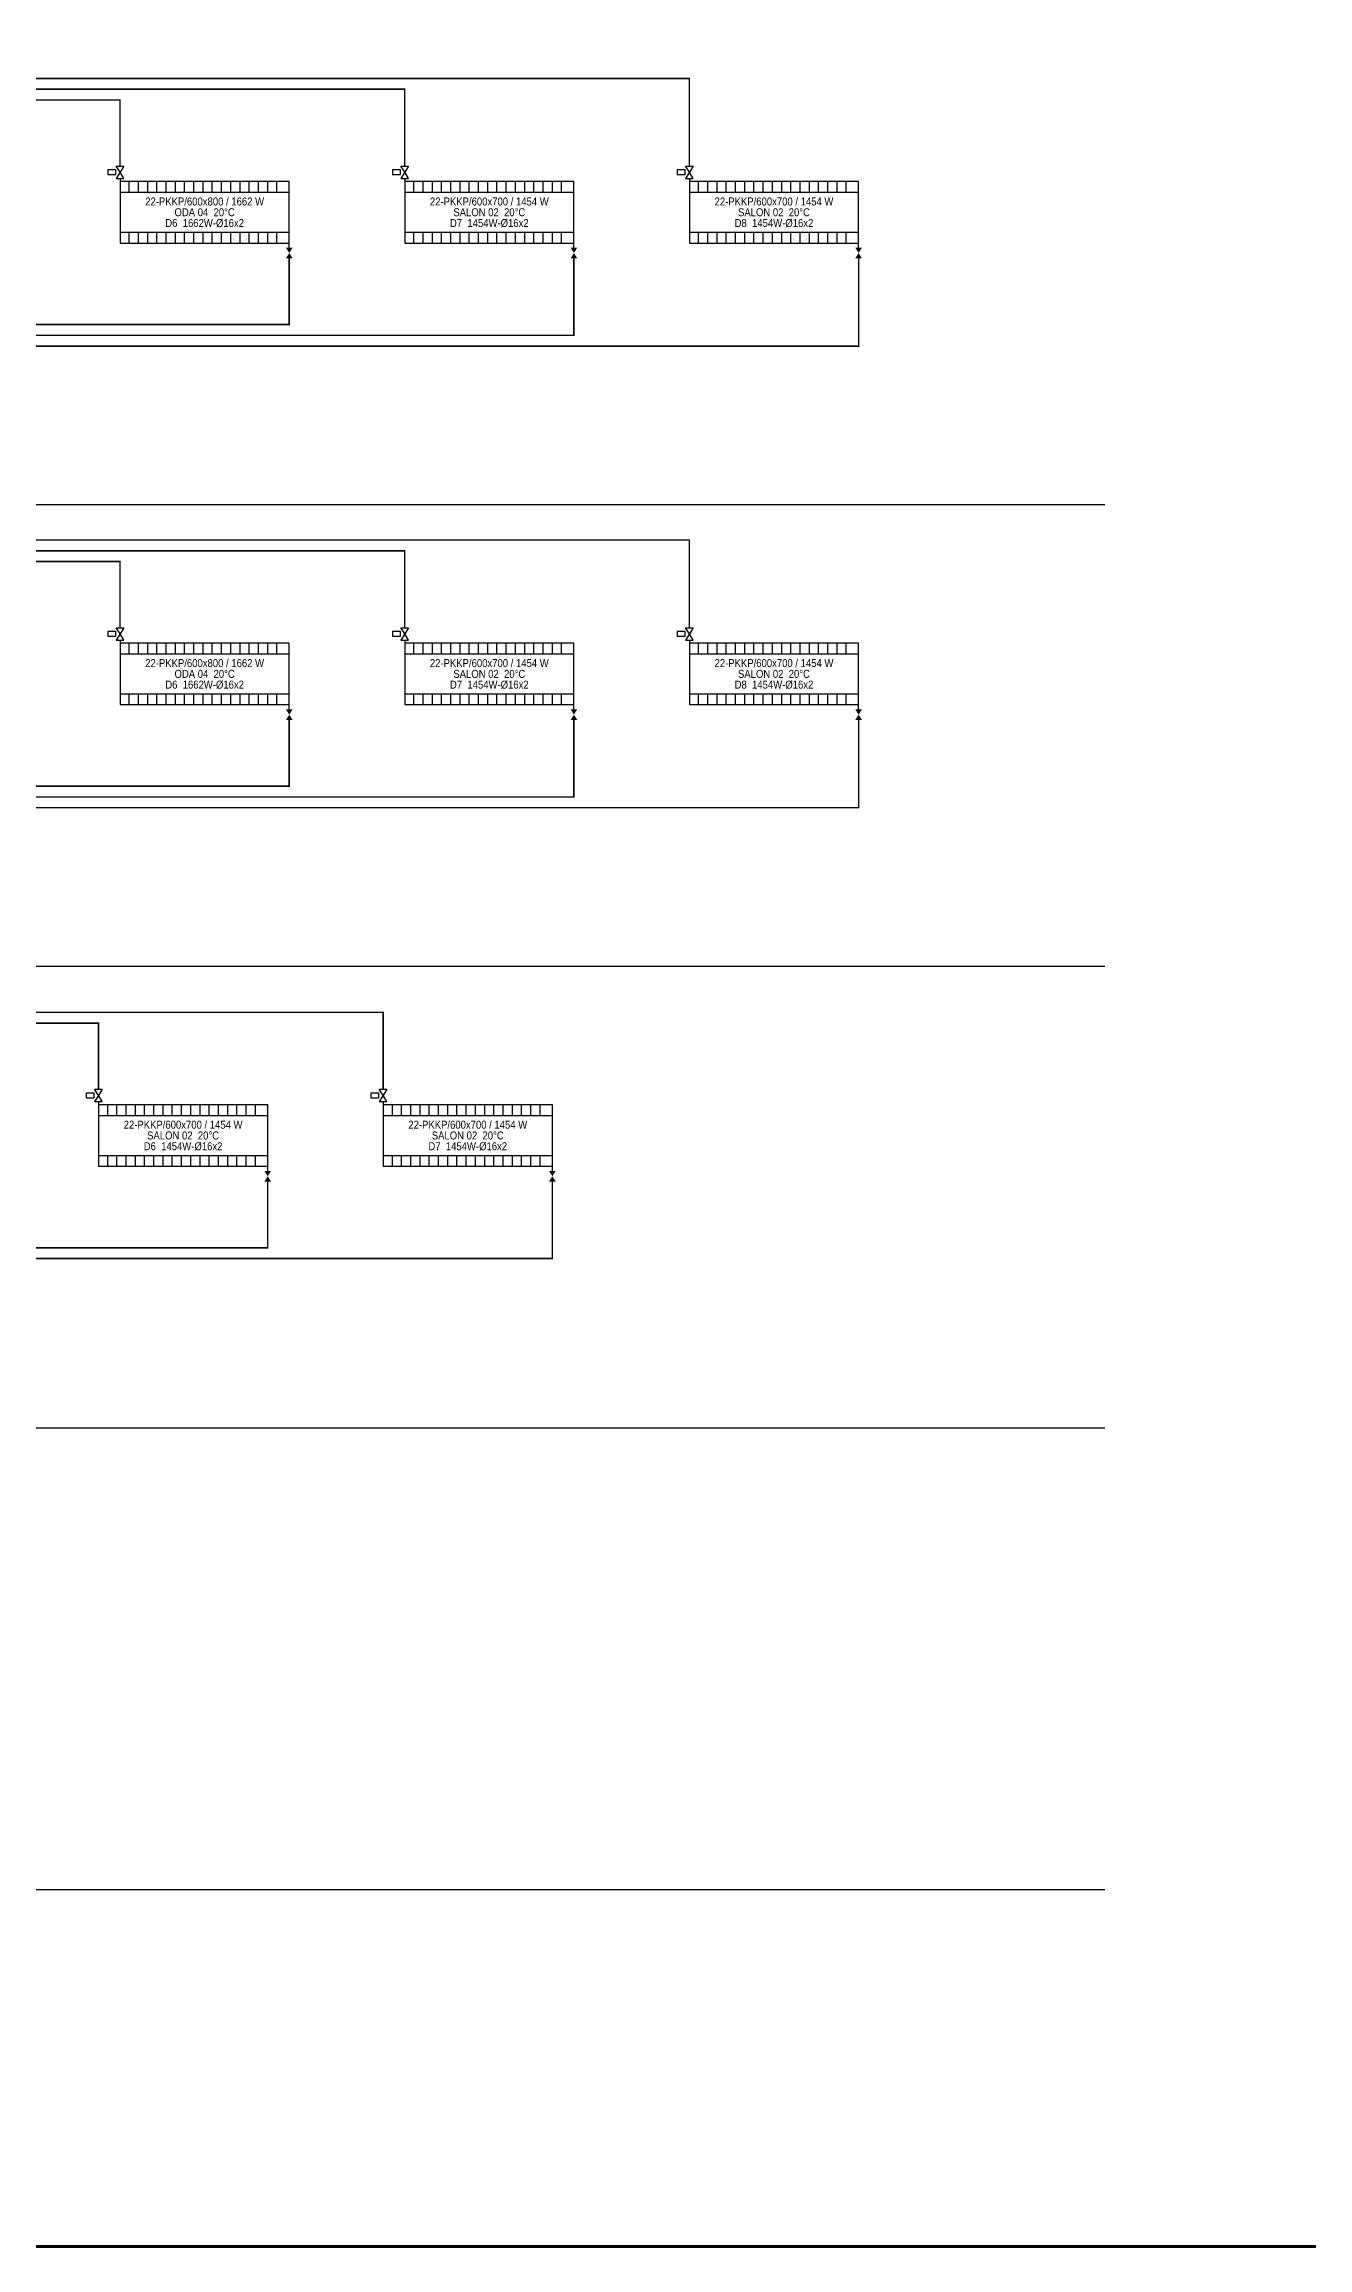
# Model space of a CAD drawing. Header units: centimetres. Extents: x -61 to 10101, y -10955 to 1521.
# Drawn here: x 5913 to 6734, y -4433 to -3001 of the extents above; entities that cross this region are included whole.
import ezdxf
from ezdxf.enums import TextEntityAlignment as Align

# ---------------------------------------------------------------- set-up
doc = ezdxf.new("R2010")
doc.units = ezdxf.units.CM
doc.linetypes.add('DASHED', pattern=[1.524, 1.27, -0.254])
for name, color, linetype in [('ROTAS-ISITMA-CAP', 41, 'Continuous'), ('ROTAS-ISITMA-DONUS', 30, 'DASHED'), ('ROTAS-ISITMA-GIDIS', 10, 'Continuous'), ('ROTAS-KAT-BANDI', 8, 'Continuous'), ('ROTAS-PAFTA', 7, 'Continuous'), ('ROTAS-RADYATOR', 2, 'Continuous')]:
    doc.layers.add(name, color=color, linetype=linetype)
doc.styles.add('ROTAS', font='arial.ttf')

# ---------------------------------------------------------------- blocks, each defined once
blk = doc.blocks.new('ROTAS-RADYATOR-SEMA')
for points in [[(107.8, -3), (112.2, -3), (110, -6.5)], [(107.8, -10), (112.2, -10), (110, -6.5)]]:
    blk.add_hatch(color=7).paths.add_polyline_path(points)
for p, q in [((0, 42), (0, 40)), ((0, 33), (110, 33)), ((6, 33), (6, 40)), ((12, 33), (12, 40)), ((18, 33), (18, 40)), ((24, 33), (24, 40)), ((30, 33), (30, 40)), ((36, 33), (36, 40)), ((42, 33), (42, 40)), ((48, 33), (48, 40)), ((54, 33), (54, 40)), ((60, 33), (60, 40)), ((66, 33), (66, 40)), ((72, 33), (72, 40)), ((78, 33), (78, 40)), ((84, 33), (84, 40)), ((90, 33), (90, 40)), ((96, 33), (96, 40)), ((102, 33), (102, 40)), ((0, 7), (110, 7)), ((6, 0), (6, 7)), ((12, 0), (12, 7)), ((18, 0), (18, 7)), ((24, 0), (24, 7)), ((30, 0), (30, 7)), ((36, 0), (36, 7)), ((42, 0), (42, 7)), ((48, 0), (48, 7)), ((54, 0), (54, 7)), ((60, 0), (60, 7)), ((66, 0), (66, 7)), ((72, 0), (72, 7)), ((78, 0), (78, 7)), ((84, 0), (84, 7)), ((90, 0), (90, 7)), ((96, 0), (96, 7)), ((102, 0), (102, 7)), ((110, -3), (110, 0))]:
    blk.add_line(p, q)
for points in [[(-8, 44.5), (-2.8, 44.5), (-2.8, 47.5), (-8, 47.5)], [(-2.5, 50), (2.5, 50), (0, 46)], [(-2.5, 42), (2.5, 42), (0, 46)], [(0, 0), (110, 0), (110, 40), (0, 40)]]:
    blk.add_lwpolyline(points, close=True)

msp = doc.modelspace()

# ---------------------------------------------------------------- linework, layer by layer
at = {"layer": 'ROTAS-ISITMA-DONUS', "ltscale": 12, "const_width": 1}
for points in [[(6442, -3140), (6442, -3197), (4855, -3197), (4855, -3125)], [(6257, -3140), (6257, -3190), (4869, -3190), (4869, -3125)], [(6072, -3140), (6072, -3183), (4883, -3183), (4883, -3125)], [(6442, -3440), (6442, -3497), (4855, -3497), (4855, -3425)], [(6257, -3440), (6257, -3490), (4869, -3490), (4869, -3425)], [(6072, -3440), (6072, -3483), (4883, -3483), (4883, -3425)], [(6243, -3740), (6243, -3790), (4855, -3790), (4855, -3725)], [(6058, -3740), (6058, -3783), (4869, -3783), (4869, -3725)]]:
    msp.add_lwpolyline(points, dxfattribs=at)
at = {"layer": 'ROTAS-ISITMA-GIDIS', "const_width": 1}
for points in [[(4855, -3085), (4855, -3023), (6332, -3023), (6332, -3080)], [(4869, -3085), (4869, -3030), (6147, -3030), (6147, -3080)], [(4883, -3085), (4883, -3037), (5962, -3037), (5962, -3080)], [(4855, -3385), (4855, -3323), (6332, -3323), (6332, -3380)], [(4869, -3385), (4869, -3330), (6147, -3330), (6147, -3380)], [(4883, -3385), (4883, -3337), (5962, -3337), (5962, -3380)], [(4855, -3685), (4855, -3630), (6133, -3630), (6133, -3680)], [(4869, -3685), (4869, -3637), (5948, -3637), (5948, -3680)]]:
    msp.add_lwpolyline(points, dxfattribs=at)
at = {"layer": 'ROTAS-KAT-BANDI'}
for points in [[(2000, -3300), (6602, -3300)], [(2000, -3600), (6602, -3600)], [(2000, -3900), (6602, -3900)], [(2000, -4200), (6602, -4200)]]:
    msp.add_lwpolyline(points, dxfattribs=at)
at = {"layer": 'ROTAS-PAFTA', "const_width": 2}
msp.add_lwpolyline([(1940, -4432), (9202, -4432), (9202, -1580), (1940, -1580)], close=True, dxfattribs=at)

# ---------------------------------------------------------------- block references
at = {"layer": 'ROTAS-RADYATOR'}
for p in [(5962, -3130), (6147, -3130), (6332, -3130), (5962, -3430), (6147, -3430), (6332, -3430), (5948, -3730), (6133, -3730)]:
    msp.add_blockref('ROTAS-RADYATOR-SEMA', p, dxfattribs=at)

# ---------------------------------------------------------------- texts
at = {"layer": 'ROTAS-ISITMA-CAP', "style": 'ROTAS', "width": 0.85}
for s, p in [('D6  1662W-Ø16x2', (6017, -3117)), ('D7  1454W-Ø16x2', (6202, -3117)), ('D8  1454W-Ø16x2', (6387, -3117)), ('D6  1662W-Ø16x2', (6017, -3417)), ('D7  1454W-Ø16x2', (6202, -3417)), ('D8  1454W-Ø16x2', (6387, -3417)), ('D6  1454W-Ø16x2', (6003, -3717)), ('D7  1454W-Ø16x2', (6188, -3717))]:
    msp.add_text(s, height=5.2, dxfattribs=at).set_placement(p, align=Align.MIDDLE_CENTER)
at = {"layer": 'ROTAS-RADYATOR', "style": 'ROTAS', "width": 0.85}
for s, p in [('22-PKKP/600x800 / 1662 W', (6017, -3103)), ('ODA 04  20°C', (6017, -3110)), ('22-PKKP/600x700 / 1454 W', (6202, -3103)), ('SALON 02  20°C', (6202, -3110)), ('22-PKKP/600x700 / 1454 W', (6387, -3103)), ('SALON 02  20°C', (6387, -3110)), ('22-PKKP/600x800 / 1662 W', (6017, -3403)), ('ODA 04  20°C', (6017, -3410)), ('22-PKKP/600x700 / 1454 W', (6202, -3403)), ('SALON 02  20°C', (6202, -3410)), ('22-PKKP/600x700 / 1454 W', (6387, -3403)), ('SALON 02  20°C', (6387, -3410)), ('22-PKKP/600x700 / 1454 W', (6003, -3703)), ('SALON 02  20°C', (6003, -3710)), ('22-PKKP/600x700 / 1454 W', (6188, -3703)), ('SALON 02  20°C', (6188, -3710))]:
    msp.add_text(s, height=5.2, dxfattribs=at).set_placement(p, align=Align.MIDDLE_CENTER)

doc.saveas('drawing.dxf')
